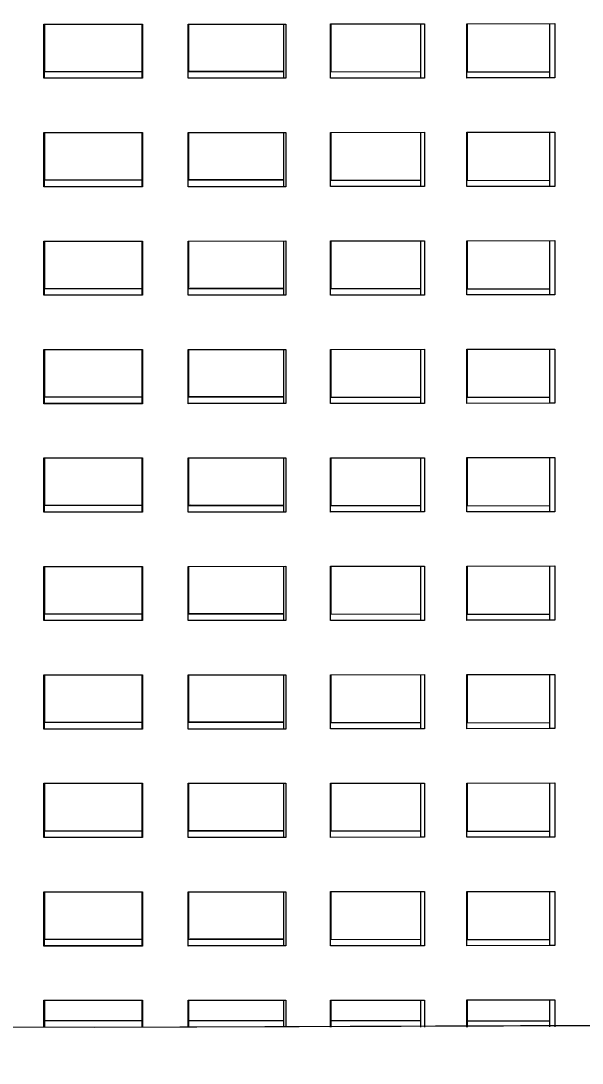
# Model space of a CAD drawing. Header units: millimetres. Extents: x 311 to 4068, y 1050 to 3803.
# Drawn here: x 725.4 to 828.9, y 2963.6 to 3155.8 of the extents above; entities that cross this region are included whole.
import ezdxf

# ---------------------------------------------------------------- set-up
doc = ezdxf.new("R2010")
doc.units = ezdxf.units.MM
doc.layers.add('ZANO_R', color=7, linetype='Continuous', lineweight=0)
doc.layers.add('ZANO_W', color=1, linetype='Continuous', lineweight=0)
doc.styles.get("Standard").update_dxf_attribs({"font": 'ARIALUNI.TTF'})
doc.dimstyles.new('pl i ang', dxfattribs={"dimtxt": 50, "dimasz": 50, "dimexe": 1.25, "dimexo": 0.625, "dimgap": 10, "dimtad": 1, "dimtoh": 1, "dimtxsty": 'Standard', "dimcen": 2.5, "dimclrd": 1, "dimclre": 1, "dimclrt": 1, "dimadec": 0, "dimazin": 0, "dimtfac": 1, "dimtmove": 0, "dimatfit": 3, "dimfxl": 1, "dimarcsym": 1})

# ---------------------------------------------------------------- blocks, each defined once
blk = doc.blocks.new('*D409')
at = {"layer": 'ZANO_W', "color": 1, "lineweight": -2}
for p, q in [((748.74, 3712.07), (1183.47, 3712.07)), ((1173.47, 3672.07), (1173.47, 2589.42)), ((1034.37, 2549.42), (1183.47, 2549.42))]:
    blk.add_line(p, q, dxfattribs=at)
at = {"layer": 'ZANO_W', "color": 1}
for points in [[(1180.14, 3672.07), (1166.81, 3672.07), (1173.47, 3712.07)], [(1166.81, 2589.42), (1180.14, 2589.42), (1173.47, 2549.42)]]:
    blk.add_solid(points, dxfattribs=at)
at = {"layer": 'ZANO_W', "color": 1, "insert": (1143.04, 3130.74), "char_height": 40, "attachment_point": 5, "rotation": 90}
blk.add_mtext('1163', dxfattribs=at)

msp = doc.modelspace()

# ---------------------------------------------------------------- linework, layer by layer
at = {"layer": 'ZANO_R'}
for p, q in [((729.62, 3145.23), (729.62, 3155.23)), ((729.62, 3155.23), (747.84, 3155.23)), ((729.73, 3145.24), (729.73, 3155.23)), ((729.76, 3155.23), (729.76, 3146.48)), ((747.73, 3155.23), (747.73, 3145.24)), ((747.84, 3155.23), (747.84, 3145.23)), ((756.29, 3155.23), (774.28, 3155.24)), ((756.29, 3145.23), (756.29, 3155.23)), ((756.32, 3155.23), (756.32, 3146.49)), ((773.86, 3155.24), (773.86, 3145.25)), ((774.28, 3155.24), (774.28, 3145.24)), ((782.53, 3155.25), (799.85, 3155.27)), ((782.53, 3145.25), (782.53, 3155.25)), ((782.55, 3155.25), (782.55, 3146.47)), ((799.13, 3155.27), (799.13, 3145.28)), ((799.85, 3155.27), (799.85, 3145.27)), ((807.68, 3155.28), (823.91, 3155.31)), ((807.68, 3145.28), (807.68, 3155.28)), ((807.71, 3155.28), (807.71, 3146.44)), ((822.91, 3155.31), (822.91, 3145.32)), ((823.91, 3155.31), (823.91, 3145.31)), ((729.76, 3146.49), (747.73, 3146.49)), ((729.76, 3146.48), (747.73, 3146.48)), ((756.32, 3146.49), (756.29, 3146.49)), ((756.29, 3146.48), (773.86, 3146.47)), ((773.86, 3146.48), (756.32, 3146.49)), ((782.55, 3146.47), (782.53, 3146.47)), ((782.53, 3146.46), (799.13, 3146.44)), ((782.55, 3146.47), (799.13, 3146.45)), ((807.71, 3146.44), (807.68, 3146.44)), ((807.68, 3146.43), (822.91, 3146.4)), ((807.71, 3146.44), (822.91, 3146.41)), ((729.73, 3145.24), (729.62, 3145.23)), ((747.84, 3145.23), (729.62, 3145.23)), ((747.73, 3145.24), (729.73, 3145.24)), ((747.84, 3145.23), (747.73, 3145.24)), ((773.86, 3145.25), (756.29, 3145.24)), ((774.28, 3145.24), (756.29, 3145.23)), ((774.28, 3145.24), (773.86, 3145.25)), ((799.13, 3145.28), (782.53, 3145.26)), ((799.85, 3145.27), (782.53, 3145.25)), ((799.85, 3145.27), (799.13, 3145.28)), ((822.91, 3145.32), (807.68, 3145.29)), ((823.91, 3145.31), (807.68, 3145.28)), ((823.91, 3145.31), (822.91, 3145.32)), ((729.62, 3125.23), (729.62, 3135.23)), ((729.62, 3135.23), (747.84, 3135.23)), ((729.73, 3125.24), (729.73, 3135.23)), ((729.76, 3135.23), (729.76, 3126.48)), ((747.73, 3135.23), (747.73, 3125.24)), ((747.84, 3135.23), (747.84, 3125.23)), ((756.29, 3135.23), (774.28, 3135.24)), ((756.29, 3125.23), (756.29, 3135.23)), ((756.32, 3135.23), (756.32, 3126.49)), ((773.86, 3135.24), (773.86, 3125.25)), ((774.28, 3135.24), (774.28, 3125.24)), ((782.53, 3135.25), (799.85, 3135.27)), ((782.53, 3125.25), (782.53, 3135.25)), ((782.55, 3135.25), (782.55, 3126.47)), ((799.13, 3135.27), (799.13, 3125.28)), ((799.85, 3135.27), (799.85, 3125.27)), ((807.68, 3135.28), (823.91, 3135.31)), ((807.68, 3125.28), (807.68, 3135.28)), ((807.71, 3135.28), (807.71, 3126.44)), ((822.91, 3135.31), (822.91, 3125.32)), ((823.91, 3135.31), (823.91, 3125.31)), ((729.73, 3125.24), (729.62, 3125.23)), ((747.84, 3125.23), (729.62, 3125.23)), ((747.73, 3125.24), (729.73, 3125.24)), ((729.76, 3126.49), (747.73, 3126.49)), ((729.76, 3126.48), (747.73, 3126.48)), ((747.84, 3125.23), (747.73, 3125.24)), ((756.32, 3126.49), (756.29, 3126.49)), ((756.29, 3126.48), (773.86, 3126.47)), ((773.86, 3125.25), (756.29, 3125.24)), ((774.28, 3125.24), (756.29, 3125.23)), ((773.86, 3126.48), (756.32, 3126.49)), ((774.28, 3125.24), (773.86, 3125.25)), ((782.55, 3126.47), (782.53, 3126.47)), ((782.53, 3126.46), (799.13, 3126.44)), ((799.13, 3125.28), (782.53, 3125.26)), ((799.85, 3125.27), (782.53, 3125.25)), ((782.55, 3126.47), (799.13, 3126.45)), ((799.85, 3125.27), (799.13, 3125.28)), ((807.71, 3126.44), (807.68, 3126.44)), ((807.68, 3126.43), (822.91, 3126.4)), ((822.91, 3125.32), (807.68, 3125.29)), ((823.91, 3125.31), (807.68, 3125.28)), ((807.71, 3126.44), (822.91, 3126.41)), ((823.91, 3125.31), (822.91, 3125.32)), ((729.62, 3105.23), (729.62, 3115.23)), ((729.62, 3115.23), (747.84, 3115.23)), ((729.73, 3105.24), (729.73, 3115.23)), ((729.76, 3115.23), (729.76, 3106.48)), ((747.73, 3115.23), (747.73, 3105.24)), ((747.84, 3115.23), (747.84, 3105.23)), ((756.29, 3115.23), (774.28, 3115.24)), ((756.29, 3105.23), (756.29, 3115.23)), ((756.32, 3115.23), (756.32, 3106.49)), ((773.86, 3115.24), (773.86, 3105.25)), ((774.28, 3115.24), (774.28, 3105.24)), ((782.53, 3115.25), (799.85, 3115.27)), ((782.53, 3105.25), (782.53, 3115.25)), ((782.55, 3115.25), (782.55, 3106.47)), ((799.13, 3115.27), (799.13, 3105.28)), ((799.85, 3115.27), (799.85, 3105.27)), ((807.68, 3115.28), (823.91, 3115.31)), ((807.68, 3105.28), (807.68, 3115.28)), ((807.71, 3115.28), (807.71, 3106.44)), ((822.91, 3115.31), (822.91, 3105.32)), ((823.91, 3115.31), (823.91, 3105.31)), ((729.76, 3106.49), (747.73, 3106.49)), ((729.76, 3106.48), (747.73, 3106.48)), ((756.32, 3106.49), (756.29, 3106.49)), ((756.29, 3106.48), (773.86, 3106.47)), ((756.32, 3106.49), (756.6, 3106.49)), ((773.86, 3106.48), (756.6, 3106.49)), ((782.55, 3106.47), (782.53, 3106.47)), ((782.53, 3106.46), (799.13, 3106.44)), ((782.55, 3106.47), (799.13, 3106.45)), ((807.71, 3106.44), (807.68, 3106.44)), ((807.68, 3106.43), (822.91, 3106.4)), ((807.71, 3106.44), (822.91, 3106.41)), ((729.73, 3105.24), (729.62, 3105.23)), ((747.84, 3105.23), (729.62, 3105.23)), ((747.73, 3105.24), (729.73, 3105.24)), ((747.84, 3105.23), (747.73, 3105.24)), ((773.86, 3105.25), (756.29, 3105.24)), ((774.28, 3105.24), (756.29, 3105.23)), ((774.28, 3105.24), (773.86, 3105.25)), ((799.13, 3105.28), (782.53, 3105.26)), ((799.85, 3105.27), (782.53, 3105.25)), ((799.85, 3105.27), (799.13, 3105.28)), ((822.91, 3105.32), (807.68, 3105.29)), ((823.91, 3105.31), (807.68, 3105.28)), ((823.91, 3105.31), (822.91, 3105.32)), ((729.62, 3085.23), (729.62, 3095.23)), ((729.62, 3095.23), (747.84, 3095.23)), ((729.73, 3085.24), (729.73, 3095.23)), ((729.76, 3095.23), (729.76, 3086.48)), ((747.73, 3095.23), (747.73, 3085.24)), ((747.84, 3095.23), (747.84, 3085.23)), ((756.29, 3095.23), (774.28, 3095.24)), ((756.29, 3085.23), (756.29, 3095.23)), ((756.32, 3095.23), (756.32, 3086.49)), ((773.86, 3095.24), (773.86, 3085.25)), ((774.28, 3095.24), (774.28, 3085.24)), ((782.53, 3095.25), (799.85, 3095.27)), ((782.53, 3085.25), (782.53, 3095.25)), ((782.55, 3095.25), (782.55, 3086.47)), ((799.13, 3095.27), (799.13, 3085.28)), ((799.85, 3095.27), (799.85, 3085.27)), ((807.68, 3095.28), (823.91, 3095.31)), ((807.68, 3085.28), (807.68, 3095.28)), ((807.71, 3095.28), (807.71, 3086.44)), ((822.91, 3095.31), (822.91, 3085.32)), ((823.91, 3095.31), (823.91, 3085.31)), ((729.73, 3085.24), (729.62, 3085.23)), ((747.84, 3085.23), (729.62, 3085.23)), ((747.73, 3085.24), (729.73, 3085.24)), ((729.76, 3086.49), (747.73, 3086.49)), ((729.76, 3086.48), (747.73, 3086.48)), ((747.84, 3085.23), (747.73, 3085.24)), ((756.32, 3086.49), (756.29, 3086.49)), ((756.29, 3086.48), (773.86, 3086.47)), ((773.86, 3085.25), (756.29, 3085.24)), ((774.28, 3085.24), (756.29, 3085.23)), ((773.86, 3086.48), (756.32, 3086.49)), ((774.28, 3085.24), (773.86, 3085.25)), ((782.55, 3086.47), (782.53, 3086.47)), ((782.53, 3086.46), (799.13, 3086.44)), ((799.13, 3085.28), (782.53, 3085.26)), ((799.85, 3085.27), (782.53, 3085.25)), ((782.55, 3086.47), (799.13, 3086.45)), ((799.85, 3085.27), (799.13, 3085.28)), ((807.71, 3086.44), (807.68, 3086.44)), ((807.68, 3086.43), (822.91, 3086.4)), ((822.91, 3085.32), (807.68, 3085.29)), ((823.91, 3085.31), (807.68, 3085.28)), ((807.71, 3086.44), (822.91, 3086.41)), ((823.91, 3085.31), (822.91, 3085.32)), ((729.62, 3065.23), (729.62, 3075.23)), ((729.62, 3075.23), (747.84, 3075.23)), ((729.73, 3065.24), (729.73, 3075.23)), ((729.76, 3075.23), (729.76, 3066.49)), ((747.73, 3075.23), (747.73, 3065.24)), ((747.84, 3075.23), (747.84, 3065.23)), ((756.29, 3075.23), (774.28, 3075.24)), ((756.29, 3065.23), (756.29, 3075.23)), ((756.32, 3075.23), (756.32, 3066.49)), ((773.86, 3075.24), (773.86, 3065.25)), ((774.28, 3075.24), (774.28, 3065.24)), ((782.53, 3075.25), (799.85, 3075.27)), ((782.53, 3065.25), (782.53, 3075.25)), ((782.55, 3075.25), (782.55, 3066.47)), ((799.13, 3075.27), (799.13, 3065.28)), ((799.85, 3075.27), (799.85, 3065.27)), ((807.68, 3075.28), (823.91, 3075.31)), ((807.68, 3065.28), (807.68, 3075.28)), ((807.71, 3075.28), (807.71, 3066.44)), ((822.91, 3075.31), (822.91, 3065.32)), ((823.91, 3075.31), (823.91, 3065.31)), ((729.76, 3066.49), (747.73, 3066.49)), ((729.76, 3066.49), (747.73, 3066.49)), ((756.32, 3066.49), (756.29, 3066.49)), ((756.29, 3066.48), (773.86, 3066.47)), ((756.32, 3066.49), (756.6, 3066.49)), ((773.86, 3066.48), (756.6, 3066.49)), ((782.55, 3066.47), (782.53, 3066.47)), ((782.53, 3066.46), (799.13, 3066.44)), ((782.55, 3066.47), (799.13, 3066.45)), ((807.71, 3066.44), (807.68, 3066.44)), ((807.68, 3066.43), (822.91, 3066.4)), ((807.71, 3066.44), (822.91, 3066.41)), ((729.73, 3065.24), (729.62, 3065.23)), ((747.84, 3065.23), (729.62, 3065.23)), ((747.73, 3065.24), (729.73, 3065.24)), ((747.84, 3065.23), (747.73, 3065.24)), ((773.86, 3065.25), (756.29, 3065.24)), ((774.28, 3065.24), (756.29, 3065.23)), ((774.28, 3065.24), (773.86, 3065.25)), ((799.13, 3065.28), (782.53, 3065.26)), ((799.85, 3065.27), (782.53, 3065.25)), ((799.85, 3065.27), (799.13, 3065.28)), ((822.91, 3065.32), (807.68, 3065.29)), ((823.91, 3065.31), (807.68, 3065.28)), ((823.91, 3065.31), (822.91, 3065.32)), ((729.62, 3045.23), (729.62, 3055.23)), ((729.62, 3055.23), (747.84, 3055.23)), ((729.73, 3045.24), (729.73, 3055.23)), ((729.76, 3055.23), (729.76, 3046.49)), ((747.73, 3055.23), (747.73, 3045.24)), ((747.84, 3055.23), (747.84, 3045.23)), ((756.29, 3055.23), (774.28, 3055.24)), ((756.29, 3045.23), (756.29, 3055.23)), ((756.32, 3055.23), (756.32, 3046.49)), ((773.86, 3055.24), (773.86, 3045.25)), ((774.28, 3055.24), (774.28, 3045.24)), ((782.53, 3055.25), (799.85, 3055.27)), ((782.53, 3045.25), (782.53, 3055.25)), ((782.55, 3055.25), (782.55, 3046.47)), ((799.13, 3055.27), (799.13, 3045.28)), ((799.85, 3055.27), (799.85, 3045.27)), ((807.68, 3055.28), (823.91, 3055.31)), ((807.68, 3045.28), (807.68, 3055.28)), ((807.71, 3055.28), (807.71, 3046.44)), ((822.91, 3055.31), (822.91, 3045.32)), ((823.91, 3055.31), (823.91, 3045.31)), ((729.76, 3046.49), (747.73, 3046.49)), ((729.76, 3046.49), (747.73, 3046.49)), ((756.32, 3046.49), (756.29, 3046.49)), ((756.29, 3046.48), (773.86, 3046.47)), ((773.86, 3046.48), (756.32, 3046.49)), ((782.55, 3046.47), (782.53, 3046.47)), ((782.53, 3046.46), (799.13, 3046.44)), ((782.55, 3046.47), (799.13, 3046.45)), ((807.71, 3046.44), (807.68, 3046.44)), ((807.68, 3046.43), (822.91, 3046.4)), ((807.71, 3046.44), (822.91, 3046.41)), ((729.73, 3045.24), (729.62, 3045.23)), ((747.84, 3045.23), (729.62, 3045.23)), ((747.73, 3045.24), (729.73, 3045.24)), ((747.84, 3045.23), (747.73, 3045.24)), ((773.86, 3045.25), (756.29, 3045.24)), ((774.28, 3045.24), (756.29, 3045.23)), ((774.28, 3045.24), (773.86, 3045.25)), ((799.13, 3045.28), (782.53, 3045.26)), ((799.85, 3045.27), (782.53, 3045.25)), ((799.85, 3045.27), (799.13, 3045.28)), ((822.91, 3045.32), (807.68, 3045.29)), ((823.91, 3045.31), (807.68, 3045.28)), ((823.91, 3045.31), (822.91, 3045.32)), ((729.62, 3025.23), (729.62, 3035.23)), ((729.62, 3035.23), (747.84, 3035.23)), ((729.73, 3025.24), (729.73, 3035.23)), ((729.76, 3035.23), (729.76, 3026.49)), ((747.73, 3035.23), (747.73, 3025.24)), ((747.84, 3035.23), (747.84, 3025.23)), ((756.29, 3035.23), (774.28, 3035.24)), ((756.29, 3025.23), (756.29, 3035.23)), ((756.32, 3035.23), (756.32, 3026.49)), ((773.86, 3035.24), (773.86, 3025.25)), ((774.28, 3035.24), (774.28, 3025.24)), ((782.53, 3035.25), (799.85, 3035.27)), ((782.53, 3025.25), (782.53, 3035.25)), ((782.55, 3035.25), (782.55, 3026.47)), ((799.13, 3035.27), (799.13, 3025.28)), ((799.85, 3035.27), (799.85, 3025.27)), ((807.68, 3035.28), (823.91, 3035.31)), ((807.68, 3025.28), (807.68, 3035.28)), ((807.71, 3035.28), (807.71, 3026.44)), ((822.91, 3035.31), (822.91, 3025.32)), ((823.91, 3035.31), (823.91, 3025.31)), ((729.73, 3025.24), (729.62, 3025.23)), ((747.84, 3025.23), (729.62, 3025.23)), ((747.73, 3025.24), (729.73, 3025.24)), ((729.76, 3026.49), (747.73, 3026.49)), ((729.76, 3026.49), (747.73, 3026.49)), ((747.84, 3025.23), (747.73, 3025.24)), ((756.32, 3026.49), (756.29, 3026.49)), ((756.29, 3026.48), (773.86, 3026.47)), ((773.86, 3025.25), (756.29, 3025.24)), ((774.28, 3025.24), (756.29, 3025.23)), ((773.86, 3026.48), (756.32, 3026.49)), ((774.28, 3025.24), (773.86, 3025.25)), ((782.55, 3026.47), (782.53, 3026.47)), ((782.53, 3026.46), (799.13, 3026.44)), ((799.13, 3025.28), (782.53, 3025.26)), ((799.85, 3025.27), (782.53, 3025.25)), ((782.55, 3026.47), (799.13, 3026.45)), ((799.85, 3025.27), (799.13, 3025.28)), ((807.71, 3026.44), (807.68, 3026.44)), ((807.68, 3026.43), (822.91, 3026.4)), ((822.91, 3025.32), (807.68, 3025.29)), ((823.91, 3025.31), (807.68, 3025.28)), ((807.71, 3026.44), (822.91, 3026.41)), ((823.91, 3025.31), (822.91, 3025.32)), ((729.62, 3005.23), (729.62, 3015.23)), ((729.62, 3015.23), (747.84, 3015.23)), ((729.73, 3005.24), (729.73, 3015.23)), ((729.76, 3015.23), (729.76, 3006.49)), ((747.73, 3015.23), (747.73, 3005.24)), ((747.84, 3015.23), (747.84, 3005.23)), ((756.29, 3015.23), (774.28, 3015.24)), ((756.29, 3005.23), (756.29, 3015.23)), ((756.32, 3015.23), (756.32, 3006.49)), ((773.86, 3015.24), (773.86, 3005.25)), ((774.28, 3015.24), (774.28, 3005.24)), ((782.53, 3015.25), (799.85, 3015.27)), ((782.53, 3005.25), (782.53, 3015.25)), ((782.55, 3015.25), (782.55, 3006.47)), ((799.13, 3015.27), (799.13, 3005.28)), ((799.85, 3015.27), (799.85, 3005.27)), ((807.68, 3015.28), (823.91, 3015.31)), ((807.68, 3005.28), (807.68, 3015.28)), ((807.71, 3015.28), (807.71, 3006.44)), ((822.91, 3015.31), (822.91, 3005.32)), ((823.91, 3015.31), (823.91, 3005.31)), ((729.76, 3006.49), (747.73, 3006.49)), ((729.76, 3006.49), (747.73, 3006.49)), ((756.32, 3006.49), (756.29, 3006.49)), ((756.29, 3006.48), (773.86, 3006.47)), ((773.86, 3006.48), (756.32, 3006.49)), ((782.55, 3006.47), (782.53, 3006.47)), ((782.53, 3006.46), (799.13, 3006.44)), ((782.55, 3006.47), (799.13, 3006.45)), ((807.71, 3006.44), (807.68, 3006.44)), ((807.68, 3006.43), (822.91, 3006.4)), ((807.71, 3006.44), (822.91, 3006.41)), ((729.73, 3005.24), (729.62, 3005.23)), ((747.84, 3005.23), (729.62, 3005.23)), ((747.73, 3005.24), (729.73, 3005.24)), ((747.84, 3005.23), (747.73, 3005.24)), ((773.86, 3005.25), (756.29, 3005.24)), ((774.28, 3005.24), (756.29, 3005.23)), ((774.28, 3005.24), (773.86, 3005.25)), ((799.13, 3005.28), (782.53, 3005.26)), ((799.85, 3005.27), (782.53, 3005.25)), ((799.85, 3005.27), (799.13, 3005.28)), ((822.91, 3005.32), (807.68, 3005.29)), ((823.91, 3005.31), (807.68, 3005.28)), ((823.91, 3005.31), (822.91, 3005.32)), ((729.62, 2985.23), (729.62, 2995.23)), ((729.62, 2995.23), (747.84, 2995.23)), ((729.73, 2985.24), (729.73, 2995.23)), ((729.76, 2995.23), (729.76, 2986.49)), ((747.73, 2995.23), (747.73, 2985.24)), ((747.84, 2995.23), (747.84, 2985.23)), ((756.29, 2995.23), (774.28, 2995.24)), ((756.29, 2985.23), (756.29, 2995.23)), ((756.32, 2995.23), (756.32, 2986.49)), ((773.86, 2995.24), (773.86, 2985.25)), ((774.28, 2995.24), (774.28, 2985.24)), ((782.53, 2995.25), (799.85, 2995.27)), ((782.53, 2985.25), (782.53, 2995.25)), ((782.55, 2995.25), (782.55, 2986.47)), ((799.13, 2995.27), (799.13, 2985.28)), ((799.85, 2995.27), (799.85, 2985.27)), ((807.68, 2995.28), (823.91, 2995.31)), ((807.68, 2985.28), (807.68, 2995.28)), ((807.71, 2995.28), (807.71, 2986.44)), ((822.91, 2995.31), (822.91, 2985.32)), ((823.91, 2995.31), (823.91, 2985.31)), ((729.73, 2985.24), (729.62, 2985.23)), ((747.84, 2985.23), (729.62, 2985.23)), ((747.73, 2985.24), (729.73, 2985.24)), ((729.76, 2986.49), (747.73, 2986.49)), ((729.76, 2986.49), (747.73, 2986.49)), ((747.84, 2985.23), (747.73, 2985.24)), ((756.32, 2986.49), (756.29, 2986.49)), ((756.29, 2986.48), (773.86, 2986.47)), ((773.86, 2985.25), (756.29, 2985.24)), ((774.28, 2985.24), (756.29, 2985.23)), ((756.32, 2986.49), (756.6, 2986.49)), ((773.86, 2986.48), (756.6, 2986.49)), ((774.28, 2985.24), (773.86, 2985.25)), ((782.55, 2986.47), (782.53, 2986.47)), ((782.53, 2986.46), (799.13, 2986.44)), ((799.13, 2985.28), (782.53, 2985.26)), ((799.85, 2985.27), (782.53, 2985.25)), ((782.55, 2986.47), (799.13, 2986.45)), ((799.85, 2985.27), (799.13, 2985.28)), ((807.71, 2986.44), (807.68, 2986.44)), ((807.68, 2986.43), (822.91, 2986.4)), ((822.91, 2985.32), (807.68, 2985.29)), ((823.91, 2985.31), (807.68, 2985.28)), ((807.71, 2986.44), (822.91, 2986.41)), ((823.91, 2985.31), (822.91, 2985.32)), ((756.29, 2975.23), (774.28, 2975.24)), ((773.86, 2975.24), (773.86, 2970.24)), ((774.28, 2975.24), (774.28, 2970.24)), ((782.53, 2975.25), (799.85, 2975.27)), ((782.53, 2970.25), (782.53, 2975.25)), ((782.55, 2975.25), (782.55, 2970.25)), ((799.13, 2975.27), (799.13, 2970.27)), ((799.85, 2975.27), (799.85, 2970.27)), ((807.68, 2975.28), (823.91, 2975.31)), ((807.68, 2970.28), (807.68, 2975.28)), ((807.71, 2975.28), (807.71, 2970.28)), ((822.91, 2975.31), (822.91, 2970.31)), ((823.91, 2975.31), (823.91, 2970.31)), ((729.62, 2970.23), (729.62, 2975.23)), ((729.62, 2975.23), (747.84, 2975.23)), ((729.73, 2970.23), (729.73, 2975.23)), ((729.76, 2975.23), (729.76, 2970.23)), ((747.73, 2975.23), (747.73, 2970.23)), ((747.84, 2975.23), (747.84, 2970.23)), ((756.29, 2970.23), (756.29, 2975.23)), ((756.32, 2975.23), (756.32, 2970.23)), ((729.76, 2971.51), (747.73, 2971.51)), ((729.76, 2971.5), (747.73, 2971.5)), ((756.32, 2971.51), (773.86, 2971.5)), ((756.32, 2971.49), (773.86, 2971.48)), ((782.55, 2971.49), (799.13, 2971.47)), ((782.55, 2971.48), (799.13, 2971.46)), ((807.71, 2971.46), (822.91, 2971.43)), ((807.71, 2971.44), (822.91, 2971.42)), ((738.96, 2970.21), (564.89, 2970.79)), ((738.96, 2970.23), (568.74, 2970.79)), ((912.6, 2970.79), (738.96, 2970.21)), ((908.74, 2970.79), (738.96, 2970.23))]:
    msp.add_line(p, q, dxfattribs=at)

# ---------------------------------------------------------------- dimensions: what is measured, and where the dimension line sits
at = {"layer": 'ZANO_W'}
dim = msp.add_linear_dim(base=(1173.47, 2549.42), p1=(738.74, 3712.07), p2=(1024.37, 2549.42), angle=90, dimstyle='pl i ang', override={"dimtxt": 40, "dimasz": 40, "dimexe": 10, "dimexo": 10, "dimtoh": 0, "dimdec": 0, "dimtdec": 0, "dimtmove": 1}, dxfattribs=at)
dim.commit()
dim.dimension.update_dxf_attribs({"geometry": '*D409', "text_midpoint": (1143.04, 3130.74)})

doc.saveas('drawing.dxf')
